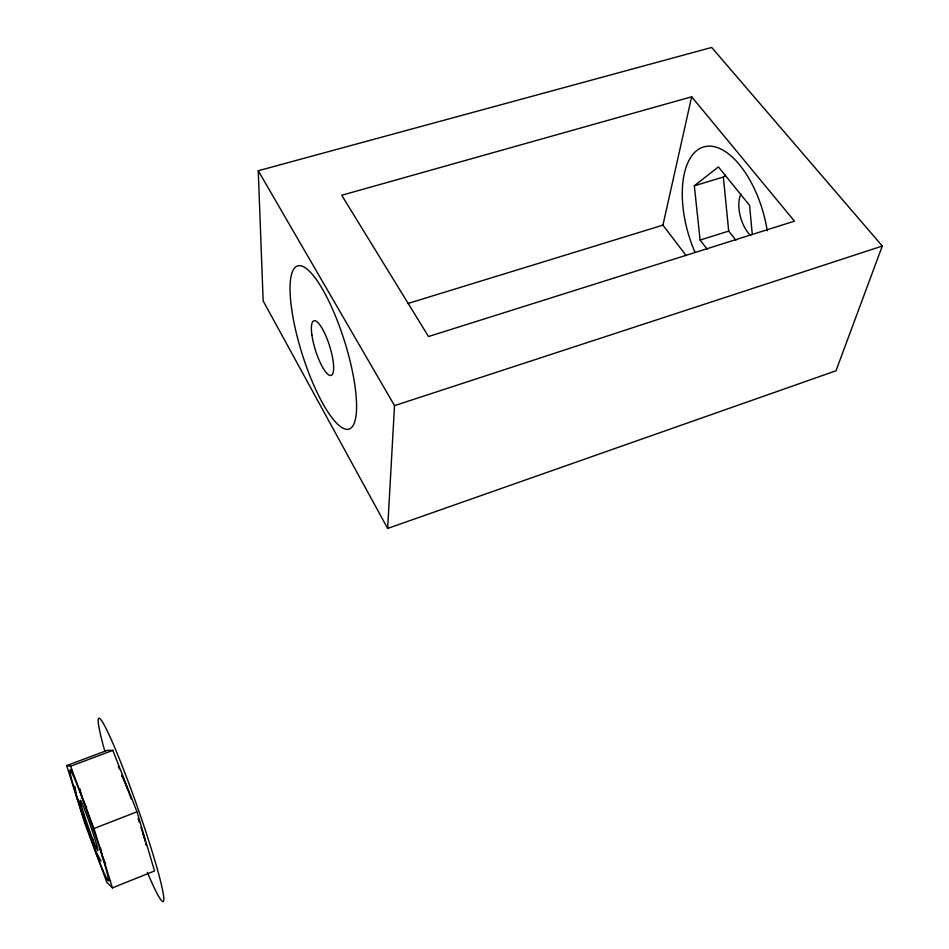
<?xml version="1.0" encoding="UTF-8"?>
<svg xmlns="http://www.w3.org/2000/svg" width="949" height="949" viewBox="0 0 949 949"><rect width="100%" height="100%" fill="white"/><g stroke="black" fill="none" stroke-linecap="round" stroke-linejoin="round"><path stroke-width="1.42" d="M387.655 528.439L394.523 405.638L258.247 170.749L711.703 47.45L882.297 246.04L835.986 370.774L387.655 528.439L263.158 300.904L258.247 170.749M686.127 255.589L662.936 225.138L691.655 96.786L341.711 195.257L428.497 336.539L794.467 221.153L691.655 96.786M108.696 878.596L107.925 880.34L110.559 880.826M707.23 249.267L700.101 240.061L694.324 185.767L718.405 166.929L749.58 205.364L752.284 234.522M694.324 185.767L723.363 177.036L725.629 175.304M70.784 769.864L70.107 770.458L72.171 770.149M112.433 887.884L154.545 870.957L137 811.775L112.812 750.362L107.296 750.339L66.703 765.57L84.508 822.368L106.857 882.356L112.433 887.884L93.963 828.536L70.582 766.234L66.703 765.57M93.963 828.536L137 811.775M70.582 766.234L112.812 750.362M394.523 405.638L882.297 246.04M700.101 240.061L728.702 231.105L735.914 240.216M407.821 303.526L662.936 225.138M101.009 861.075L95.066 850.019L92.421 838.762M81.009 805.879L76.691 796.555L74.852 786.211M86.145 806.508L86.656 807.374M121.745 775.962L122.196 776.733M105.339 863.329L105.754 864.064M85.647 805.642L82.385 798.453L80.38 790.79M123.038 778.263L123.441 779.046M104.948 862.605L102.006 855.393L100.511 847.908M123.821 779.817L124.544 781.395M142.682 833.886L143.05 834.729M124.888 782.19L125.517 783.791M143.738 836.425L144.343 838.169M125.814 784.598L126.359 786.246M126.608 787.077L126.846 787.931M144.746 839.497L145.221 841.324M145.695 843.637L145.921 845.037M80.107 788.987L80.238 789.888M723.363 177.036L728.702 231.105M118.34 766.543A57.806 4.164 70.7 0 1 119.396 768.927M122.03 775.108A57.806 4.164 70.7 0 1 131.199 798.809M138.174 818.75A57.806 4.164 70.7 0 1 139.396 822.415M140.938 827.172A57.806 4.164 70.7 0 1 145.197 841.004M104.781 751.086A97.189 7.011 70.7 0 1 112.255 741.881A97.189 7.011 70.7 0 1 158.744 874.266A97.189 7.011 70.7 0 1 147.344 872.333M694.917 252.09A78.672 38.933 73.9 0 1 703.684 146.929A78.672 38.933 73.9 0 1 767.243 230.821M750.73 235.625A26.192 13.405 74 0 1 740.908 194.094M77.201 798.18A58.269 2.764 70.9 0 0 108.293 880.589A58.269 2.764 70.9 0 0 82.148 797.848A58.269 2.764 70.9 0 0 77.201 798.18M83.476 812.51A26.714 1.269 70.9 0 0 97.806 850.612A26.714 1.269 70.9 0 0 85.956 812.985A26.714 1.269 70.9 0 0 83.476 812.51M291.628 308.888A85.564 22.135 72.5 0 0 348.058 429.316A85.564 22.135 72.5 0 0 330.335 304.321A85.564 22.135 72.5 0 0 291.628 308.888M311.913 335.139A28.66 7.402 72.5 0 0 330.81 375.484A28.66 7.402 72.5 0 0 324.866 333.633A28.66 7.402 72.5 0 0 311.913 335.139"/></g></svg>
